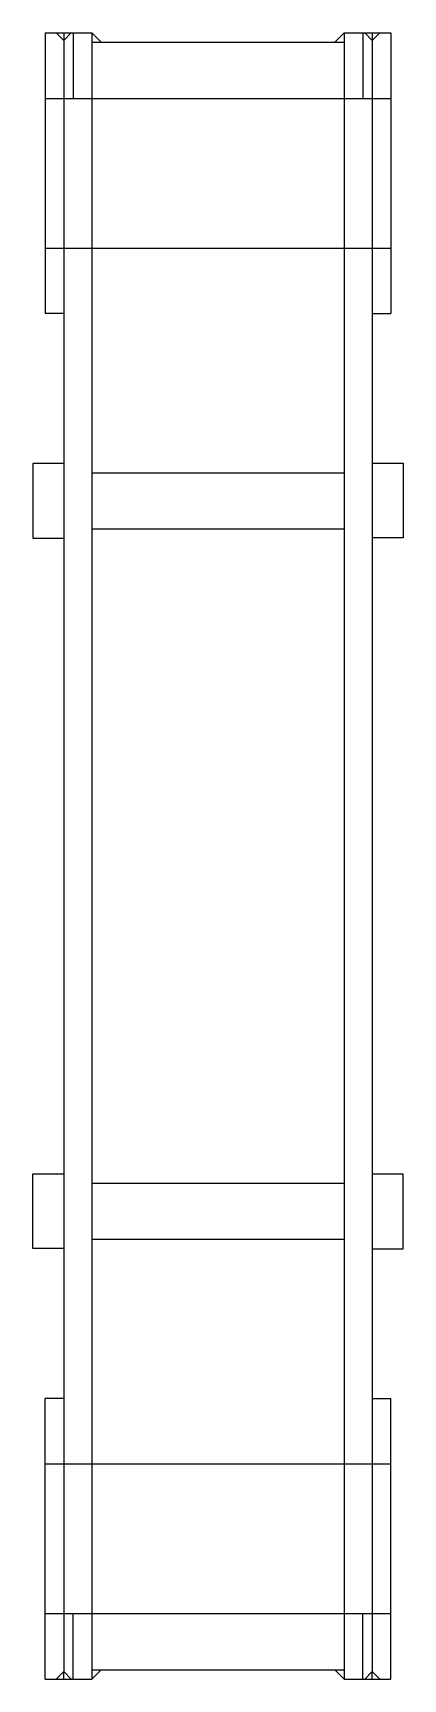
# Model space of a CAD drawing. Extents: x -99 to 99, y -440 to 440.
import ezdxf

# ---------------------------------------------------------------- set-up
doc = ezdxf.new("R2010")
doc.units = 0
doc.layers.get('0').update_dxf_attribs({"linetype": 'CONTINUOUS'})
doc.layers.add('LAYER_8', color=140, linetype='CONTINUOUS')

msp = doc.modelspace()

# ---------------------------------------------------------------- linework, layer by layer
at = {"linetype": 'BYBLOCK'}
for p, q in [((-92.5, 440), (-67.5, 440)), ((67.5, 440), (92.5, 440)), ((-92.5, -440), (-67.5, -440)), ((67.5, -440), (92.5, -440))]:
    msp.add_line(p, q, dxfattribs=at)
at = {"layer": 'LAYER_8', "linetype": 'CONTINUOUS'}
for p, q in [((-92.5, 440), (-92.5, 290)), ((-86.5, 440), (-82.5, 436)), ((-78.5, 440), (-82.5, 436)), ((-82.5, 440), (-82.5, 436)), ((-82.5, 436), (-82.5, -436)), ((-77.5, 440), (-77.5, 405)), ((-62.5, 435), (-67.5, 440)), ((-67.5, 440), (-67.5, -440)), ((-67.5, 435), (67.5, 435)), ((62.5, 435), (67.5, 440)), ((67.5, 440), (67.5, -440)), ((77.5, 440), (77.5, 405)), ((78.5, 440), (82.5, 436)), ((86.5, 440), (82.5, 436)), ((82.5, 440), (82.5, 436)), ((82.5, 436), (82.5, -436)), ((92.5, 440), (92.5, 290)), ((-92.5, 405), (92.5, 405)), ((-92.5, 325), (92.5, 325)), ((-82.5, 290), (-92.5, 290)), ((82.5, 290), (92.5, 290)), ((-67.5, 204.89), (67.5, 204.89)), ((-67.5, 174.89), (67.5, 174.89)), ((-67.5, -174.89), (67.5, -174.89)), ((-67.5, -204.89), (67.5, -204.89)), ((-82.5, -290), (-92.5, -290)), ((-92.5, -440), (-92.5, -290)), ((82.5, -290), (92.5, -290)), ((92.5, -440), (92.5, -290)), ((-92.5, -325), (92.5, -325)), ((-92.5, -405), (92.5, -405)), ((-77.5, -440), (-77.5, -405)), ((77.5, -440), (77.5, -405)), ((-86.5, -440), (-82.5, -436)), ((-78.5, -440), (-82.5, -436)), ((-82.5, -440), (-82.5, -436)), ((-62.5, -435), (-67.5, -440)), ((-67.5, -435), (67.5, -435)), ((62.5, -435), (67.5, -440)), ((78.5, -440), (82.5, -436)), ((86.5, -440), (82.5, -436)), ((82.5, -440), (82.5, -436))]:
    msp.add_line(p, q, dxfattribs=at)
at = {"layer": 'LAYER_8', "color": 143, "linetype": 'CONTINUOUS'}
for p, q in [((-82.5, 209.89), (-99, 209.89)), ((-99, 209.89), (-99, 169.89)), ((82.5, 210), (99, 210)), ((99, 210), (99, 170)), ((-99, 169.89), (-82.5, 169.89)), ((99, 170), (82.5, 170)), ((-99, -209.89), (-99, -169.89)), ((-99, -169.89), (-82.5, -169.89)), ((99, -170), (82.5, -170)), ((99, -210), (99, -170)), ((-82.5, -209.89), (-99, -209.89)), ((82.5, -210), (99, -210))]:
    msp.add_line(p, q, dxfattribs=at)

doc.saveas('drawing.dxf')
